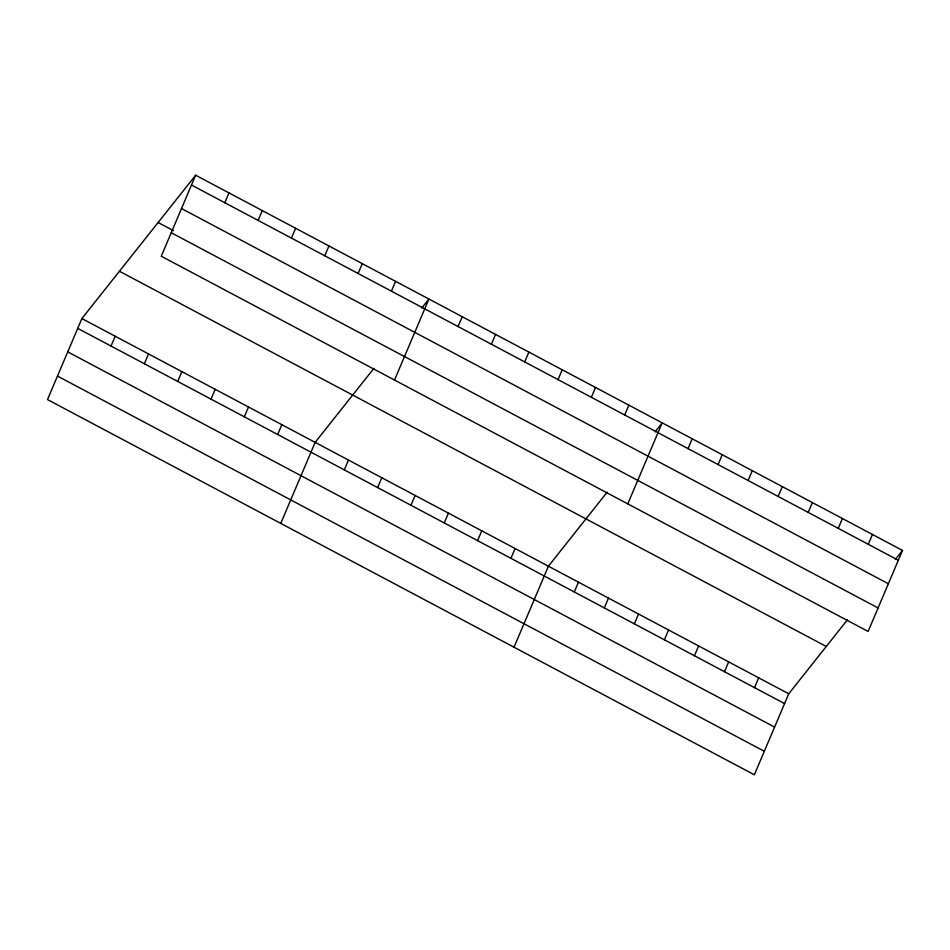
<?xml version="1.0" encoding="UTF-8"?>
<svg xmlns="http://www.w3.org/2000/svg" width="950" height="950" viewBox="0 0 950 950"><rect width="100%" height="100%" fill="white"/><g stroke="black" fill="none" stroke-linecap="round" stroke-linejoin="round"><path stroke-width="1.43" d="M195.652 175.216L161.263 256.227L868.11 631.441L902.5 550.418L195.652 175.216L81.89 318.559L47.5 399.582L754.347 774.784L788.738 693.773L847.459 619.78M111.043 346.073L115.211 336.253M144.364 363.755L148.532 353.934M224.806 202.73L228.974 192.898M177.686 381.449L181.854 371.628M258.127 220.412L262.295 210.591M211.007 399.142L215.187 389.31M291.448 238.106L295.616 228.273M244.328 416.824L248.508 407.004M324.769 255.787L328.938 245.967M277.661 434.518L281.829 424.686M358.091 273.481L362.271 263.661M280.761 523.391L315.151 442.379L373.872 368.386M391.424 291.163L395.592 281.342M344.304 469.894L348.472 460.061M394.523 380.048L428.913 299.036L421.764 308.037M377.625 487.576L381.793 477.755M458.066 326.551L462.234 316.718M410.946 505.269L415.114 495.449M491.387 344.233L495.556 334.412M444.267 522.951L448.436 513.131M524.709 361.926L528.877 352.094M477.589 540.645L481.769 530.824M558.03 379.608L562.198 369.787M510.922 558.339L515.09 548.506M591.351 397.302L595.531 387.469M514.021 647.211L548.411 566.2L607.133 492.207M624.684 414.984L628.852 405.163M574.275 591.969L578.455 582.148M627.784 503.868L662.174 422.857L655.025 431.858M604.319 607.917L608.487 598.096M688.038 448.626L692.217 438.793M634.363 623.865L638.531 614.033M718.081 464.574L722.249 454.741M664.406 639.813L668.574 629.981M748.125 480.51L752.293 470.689M694.45 655.749L698.618 645.929M778.169 496.458L782.337 486.637M724.482 671.697L728.65 661.877M808.212 512.406L812.381 502.586M754.526 687.646L758.694 677.825M838.244 528.354L842.413 518.534M868.288 544.303L872.456 534.482M895.351 559.431L902.5 550.418M191.484 185.036L898.332 560.251M181.509 208.537L888.357 583.739M158.116 222.514L173.494 230.684M171.237 232.738L878.085 607.952M119.427 271.249L826.274 646.463M81.89 318.559L788.738 693.773M77.722 328.379L784.569 703.594M67.747 351.88L774.594 727.082M57.475 376.081L764.322 751.296"/></g></svg>
